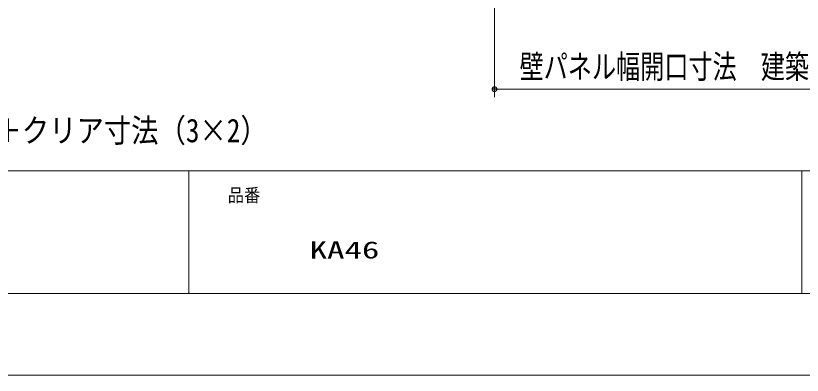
# Model space of a CAD drawing. Units: millimetres on the paper. Extents: x -305 to 305, y -152 to 152.
# Drawn here: x -92.2 to 4, y -148.5 to -104.5 of the extents above; entities that cross this region are included whole.
import ezdxf
from ezdxf.enums import TextEntityAlignment as Align

# ---------------------------------------------------------------- set-up
doc = ezdxf.new("R2010")
doc.units = ezdxf.units.MM
for name, color, linetype, lineweight in [('0-0_1図面枠', 7, 'Continuous', 9), ('0-1_0', 7, 'Continuous', 9), ('0-2_図面枠', 3, 'Continuous', 9), ('0-3_DEFPOINTS', 7, 'Continuous', 9), ('0-6_RV', 7, 'Continuous', 9)]:
    doc.layers.add(name, color=color, linetype=linetype, lineweight=lineweight)
doc.styles.add('ＭＳ ゴシック', font='')
doc.styles.get('ＭＳ ゴシック').set_extended_font_data('MS Gothic')

# ---------------------------------------------------------------- blocks, each defined once
blk = doc.blocks.new('_DOTSMALL')
at = {"layer": '0-1_0'}
for p, q in [((0.0746, 0.1), (-0.0746, 0.1)), ((0.1223, -0.0248), (-0.1223, -0.0248))]:
    blk.add_line(p, q, dxfattribs=at)
for points in [[(0.125, 0), (0.124, 0.0157), (0.1211, 0.0311), (0.1162, 0.046), (0.1095, 0.0602), (0.1011, 0.0735), (0.0911, 0.0856), (0.0797, 0.0963), (0.067, 0.1055), (0.0532, 0.1131), (0.0386, 0.1189), (0.0234, 0.1228), (0.0078, 0.1248), (-0.0078, 0.1248), (-0.0234, 0.1228), (-0.0386, 0.1189), (-0.0532, 0.1131), (-0.067, 0.1055), (-0.0797, 0.0963), (-0.0911, 0.0856), (-0.1011, 0.0735), (-0.1095, 0.0602), (-0.1162, 0.046), (-0.1211, 0.0311), (-0.124, 0.0157), (-0.125, 0), (0, 0)], [(-0.125, 0), (-0.124, -0.0157), (-0.1211, -0.0311), (-0.1162, -0.046), (-0.1095, -0.0602), (-0.1011, -0.0735), (-0.0911, -0.0856), (-0.0797, -0.0963), (-0.067, -0.1055), (-0.0532, -0.1131), (-0.0386, -0.1189), (-0.0234, -0.1228), (-0.0078, -0.1248), (0.0078, -0.1248), (0.0234, -0.1228), (0.0386, -0.1189), (0.0532, -0.1131), (0.067, -0.1055), (0.0797, -0.0963), (0.0911, -0.0856), (0.1011, -0.0735), (0.1095, -0.0602), (0.1162, -0.046), (0.1211, -0.0311), (0.124, -0.0157), (0.125, 0), (0, 0)]]:
    blk.add_lwpolyline(points, close=True, dxfattribs=at)

msp = doc.modelspace()

# ---------------------------------------------------------------- linework, layer by layer
at = {"layer": '0-1_0'}
for p, q in [((-71.017, -123.498), (-71.017, -138.498)), ((3.983, -123.498), (3.983, -138.498))]:
    msp.add_line(p, q, dxfattribs=at)
at = {"layer": '0-2_図面枠'}
msp.add_line((-291.017, -123.498), (108.983, -123.498), dxfattribs=at)
msp.add_lwpolyline([(-291.017, -138.498), (108.983, -138.498), (108.983, 138.502), (-291.017, 138.502)], close=True, dxfattribs=at)
at = {"layer": '0-3_DEFPOINTS'}
msp.add_line((118.983, -148.498), (-301.017, -148.498), dxfattribs=at)
at = {"layer": '0-6_RV'}
for p, q in [((-33.629, -93.877), (-33.629, -114.486)), ((36.835, -113.486), (-33.629, -113.486))]:
    msp.add_line(p, q, dxfattribs=at)

# ---------------------------------------------------------------- block references
at = {"layer": '0-6_RV', "xscale": 2.32, "yscale": 2.32, "rotation": 180}
msp.add_blockref('_DOTSMALL', (-33.629, -113.486), dxfattribs=at)

# ---------------------------------------------------------------- texts
at = {"layer": '0-0_1図面枠', "style": 'ＭＳ ゴシック'}
for s, height, width, p in [('品番', 1.628, 0.9, (-66.276, -127.759)), ('KA46', 2.089, 1.5, (-56.239, -134.836))]:
    msp.add_text(s, height=height, dxfattribs=dict(at, width=width)).set_placement(p, align=Align.BOTTOM_LEFT)
at = {"layer": '0-6_RV', "style": 'ＭＳ ゴシック'}
for s, width, p in [('壁パネル幅開口寸法\u3000建築窓開口寸法\u3000Ｗ', 0.75, (-30.554, -113.041)), ('\u3000窓枠幅内寸法（W＋1）＋窓枠本体（9×2）＋クリア寸法（3×2）', 0.85, (-161.706, -120.849))]:
    msp.add_text(s, height=2.886, dxfattribs=dict(at, width=width)).set_placement(p, align=Align.BOTTOM_LEFT)

doc.saveas('drawing.dxf')
